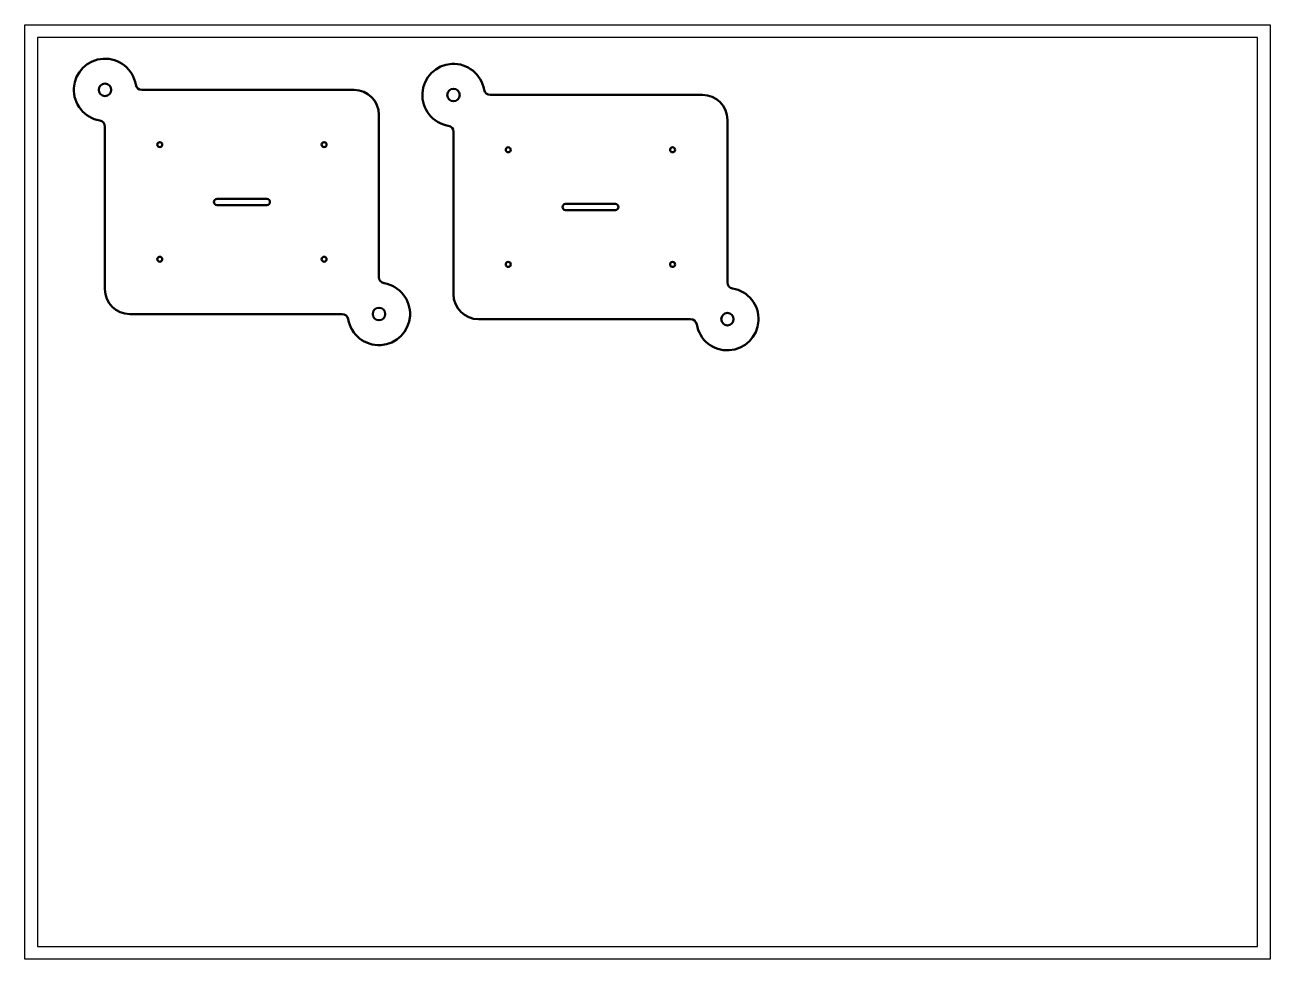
# Model space of a CAD drawing. Header units: millimetres. Extents: x 5 to 505, y 5 to 380.
import ezdxf

# ---------------------------------------------------------------- set-up
doc = ezdxf.new("R2010")
doc.units = ezdxf.units.MM
doc.layers.add('Geometría de boceto (ISO)', color=7, linetype='Continuous', lineweight=25)
doc.layers.add('Visible (ISO)', color=7, linetype='Continuous', lineweight=50)

msp = doc.modelspace()

# ---------------------------------------------------------------- linework, layer by layer
at = {"layer": 'Geometría de boceto (ISO)', "color": 2, "true_color": 0xffff00}
for p, q in [((5, 380), (505, 380)), ((5, 5), (5, 380)), ((505, 380), (505, 5)), ((500, 375), (10, 375)), ((10, 375), (10, 10)), ((500, 10), (500, 375)), ((10, 10), (500, 10)), ((505, 5), (5, 5))]:
    msp.add_line(p, q, dxfattribs=at)
at = {"layer": 'Visible (ISO)', "color": 1, "true_color": 0xff0000}
for p, q in [((51.95, 353.94), (137.16, 353.94)), ((191.88, 351.87), (277.09, 351.87)), ((147.16, 343.94), (147.16, 278.73)), ((287.09, 341.87), (287.09, 276.66)), ((37.16, 273.94), (37.16, 339.15)), ((177.09, 271.87), (177.09, 337.08)), ((132.37, 263.94), (47.16, 263.94)), ((272.3, 261.87), (187.09, 261.87))]:
    msp.add_line(p, q, dxfattribs=at)
at = {"layer": 'Visible (ISO)', "color": 4, "true_color": 0x00ffff}
for p, q in [((82.16, 310.19), (102.16, 310.19)), ((102.16, 307.69), (82.16, 307.69)), ((222.09, 308.12), (242.09, 308.12)), ((242.09, 305.62), (222.09, 305.62))]:
    msp.add_line(p, q, dxfattribs=at)
for centre, radius in [((37.16, 353.94), 2.5), ((177.09, 351.87), 2.5), ((59.16, 331.94), 1), ((125.16, 331.94), 1), ((199.09, 329.87), 1), ((265.09, 329.87), 1), ((59.16, 285.94), 1), ((125.16, 285.94), 1), ((199.09, 283.87), 1), ((265.09, 283.87), 1), ((147.16, 263.94), 2.5), ((287.09, 261.87), 2.5)]:
    msp.add_circle(centre, radius, dxfattribs=at)
at = {"layer": 'Visible (ISO)', "color": 1, "true_color": 0xff0000}
for centre, radius, start, end in [((37.16, 353.94), 12.5, 9.5941, 260.4059), ((177.09, 351.87), 12.5, 9.5941, 260.4059), ((51.95, 356.44), 2.5, 189.5941, 270), ((137.16, 343.94), 10, 0, 90), ((191.88, 354.37), 2.5, 189.5941, 270), ((277.09, 341.87), 10, 0, 90), ((34.66, 339.15), 2.5, 0, 80.4059), ((174.59, 337.08), 2.5, 0, 80.4059), ((147.16, 263.94), 12.5, 189.5941, 80.4059), ((149.66, 278.73), 2.5, 180, 260.4059), ((289.59, 276.66), 2.5, 180, 260.4059), ((47.16, 273.94), 10, 180, 270), ((187.09, 271.87), 10, 180, 270), ((287.09, 261.87), 12.5, 189.5941, 80.4059), ((132.37, 261.44), 2.5, 9.5941, 90), ((272.3, 259.37), 2.5, 9.5941, 90)]:
    msp.add_arc(centre, radius, start, end, dxfattribs=at)
at = {"layer": 'Visible (ISO)', "color": 4, "true_color": 0x00ffff}
for centre, start, end in [((82.16, 308.94), 90, 270), ((102.16, 308.94), 270, 90), ((222.09, 306.87), 90, 270), ((242.09, 306.87), 270, 90)]:
    msp.add_arc(centre, 1.25, start, end, dxfattribs=at)

doc.saveas('drawing.dxf')
